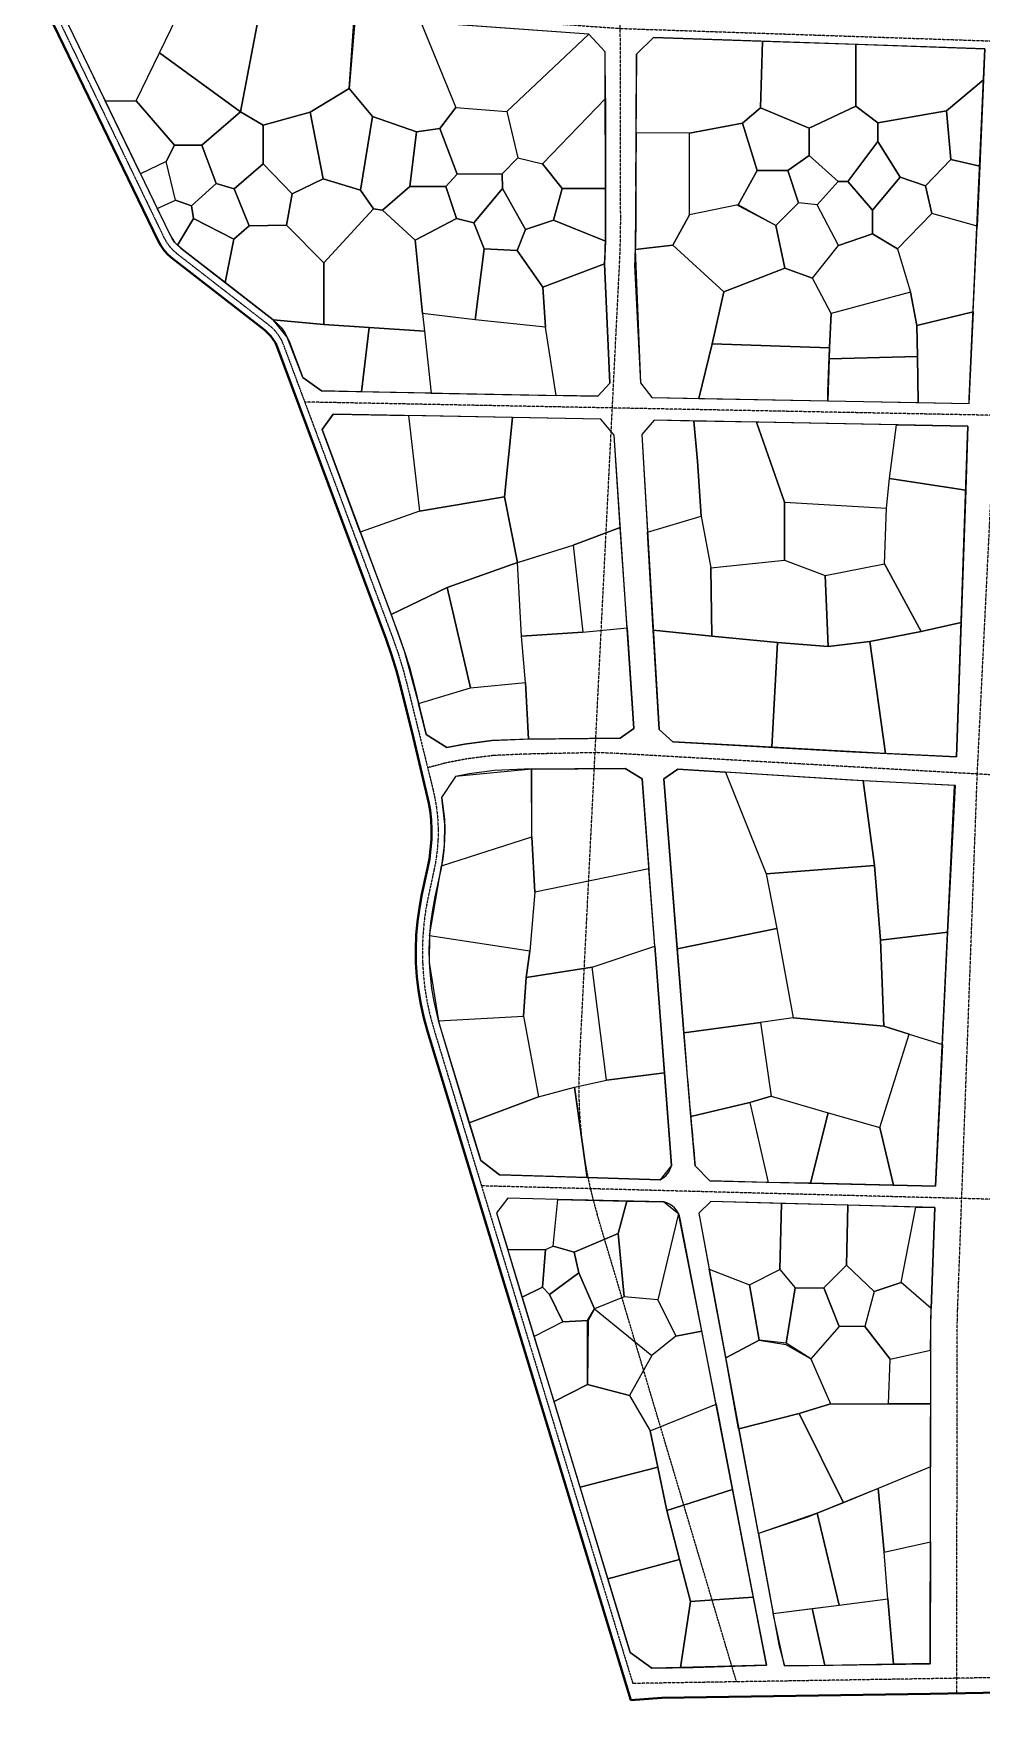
# Model space of a CAD drawing. Header units: millimetres. Extents: x -2018 to 1267, y -2136 to 2585.
# Drawn here: x -1144 to -71, y -2071 to -178 of the extents above; entities that cross this region are included whole.
import ezdxf

# ---------------------------------------------------------------- set-up
doc = ezdxf.new("R2010")
doc.units = ezdxf.units.MM
doc.linetypes.add('DASH', pattern=[0.35, 0.25, -0.1])
for name, color, linetype in [('0block', 7, 'Continuous'), ('0road_center', 10, 'DASH'), ('3_commercial', 1, 'Continuous'), ('3_landscape', 3, 'Continuous'), ('3_public', 4, 'Continuous'), ('3_resident', 2, 'Continuous')]:
    doc.layers.add(name, color=color, linetype=linetype)
doc.layers.add('0edge', color=40, linetype='Continuous', lineweight=40)

msp = doc.modelspace()

# ---------------------------------------------------------------- linework, layer by layer
at = {"layer": '0block', "color": 7}
for points in [[(-818, -582.6), (-505.5, -588.6), (-491.8, -574), (-497.7, -438.8, 0.013002), (-496.5, -387.7), (-496.9, -198.9), (-515.4, -179), (-1097.6, -137), (-1110.2, -155.6), (-989.4, -405.8), (-986.9, -410.2), (-984, -414.2), (-980.7, -417.8), (-976.9, -421.2), (-872.5, -502.3), (-867.9, -506.4), (-863.6, -511), (-859.8, -516.2), (-856.6, -521.7), (-854.2, -527.3), (-839.1, -567.6)], [(-616.4, -1469.4), (-564.4, -1470.8), (-434.9, -1475, 0.232238), (-422, -1458.8), (-455.3, -1021.4), (-474.3, -1009.7), (-588.5, -1010.5), (-622.3, -1012), (-650.9, -1015.7), (-666.4, -1018.7), (-682.1, -1042.5), (-681.9, -1043.5), (-680.1, -1055.2), (-678.9, -1067), (-678.4, -1078.8), (-678.6, -1090.6), (-679.5, -1102.5), (-681, -1114.2), (-683.2, -1125.7), (-689.5, -1154.9), (-692.4, -1169.6), (-694.4, -1184.4), (-695.7, -1199.2), (-696.3, -1214.1), (-696, -1229.1), (-695.1, -1243.9), (-693.3, -1258.8), (-690.8, -1273.5), (-687.6, -1288), (-683.6, -1302.5), (-637.8, -1453.1)], [(-123.3, -1482.4), (-101.8, -1029.1), (-219.2, -1022.9), (-414.8, -1010.4), (-430.6, -1021.5), (-405.2, -1347.4, 0.000706), (-395.2, -1459.2), (-378.8, -1476.3)], [(-444.3, -2027.4), (-397.6, -2026.7), (-314.7, -2024.2), (-412.1, -1519.2, 0.288689), (-430.8, -1499.9), (-550.5, -1497.2), (-607, -1495.7), (-619.8, -1512.5), (-468.6, -2009.7)]]:
    msp.add_lwpolyline(points, format="xyb", close=True, dxfattribs=at)
msp.add_lwpolyline([(-85.5, -596.7), (-85.2, -591.2), (-67.5, -195.5), (-442.2, -182.8), (-461.5, -201.6), (-462.6, -348.5, -0.016886), (-463.8, -440.5), (-457.2, -573.6), (-444.1, -590.1), (-85.5, -596.7)], format="xyb", dxfattribs=at)
for points in [[(-817.2, -626.4), (-730.7, -858.2), (-724.3, -876.5), (-718.5, -895.2), (-713.5, -914), (-699.4, -971.1), (-676.2, -985.9), (-656.3, -982.1), (-625.3, -978.1), (-589.6, -976.5), (-479.9, -975.6), (-464.6, -964.6), (-487, -632.5), (-502.1, -614.7), (-804.8, -608.8)], [(-124.2, -1506.3), (-377.5, -1499.6), (-391.1, -1512.8), (-300.5, -2000.8), (-294.2, -2025), (-129.4, -2022.4), (-128.9, -1649.8), (-128.8, -1635.3), (-128.4, -1620.7)]]:
    msp.add_lwpolyline(points, close=True, dxfattribs=at)
at = {"layer": '0block'}
msp.add_lwpolyline([(-455.7, -631.9), (-435.9, -965.7), (-420.5, -979.6), (-217.3, -990.9), (-99.9, -996.6), (-86.8, -622.6), (-441.7, -615.8)], close=True, dxfattribs=at)
at = {"layer": '0edge'}
for points in [[(-1143.6, -121), (-1002.7, -412.7), (-999.6, -418.3), (-995.7, -423.7), (-991.3, -428.6), (-986.4, -432.8), (-882.1, -513.9), (-878.4, -517.1), (-875.2, -520.6), (-872.4, -524.4), (-870, -528.4), (-868.1, -532.9), (-744.8, -863.3), (-738.5, -881.2), (-732.9, -899.4), (-728, -917.8), (-713.8, -975.3), (-696.3, -1049), (-695, -1057.1), (-693.9, -1068), (-693.4, -1079), (-693.6, -1090), (-694.4, -1100.9), (-695.8, -1111.8), (-697.9, -1122.7), (-704.2, -1151.8), (-707.2, -1167.2), (-709.3, -1182.7), (-710.7, -1198.3), (-711.3, -1214), (-711, -1229.7), (-710, -1245.3), (-708.2, -1260.9), (-705.6, -1276.4), (-702.2, -1291.7), (-698, -1306.7), (-467.9, -2063.5), (-433, -2061.2), (-129.4, -2056.4)], [(-129.4, -2056.4), (-69.4, -2055.4), (307.6, -2049.4), (362.7, -2048.5), (402, -2047.9), (457.5, -2047), (630.7, -2044.3), (867.7, -2066.4), (904, -2070.9), (907.6, -2015.1), (913.5, -1925.2), (916.3, -1882.1), (942.3, -1485.6), (945.2, -1440.7), (966.9, -1109.3), (971.5, -1035.6), (976.8, -949.6), (990.8, -727.2), (994.5, -665.4), (1024.9, -129.2)]]:
    msp.add_lwpolyline(points, dxfattribs=at)
at = {"layer": '0road_center'}
msp.add_lwpolyline([(-348.5, -2042.9), (-506, -1514.4, -0.085151), (-526.2, -1346.5), (-480.8, -439.7, 0.013002), (-479.5, -387.7), (-481.2, 505.2)], format="xyb", dxfattribs=at)
msp.add_lwpolyline([(-348.5, -2042.9), (-506, -1514.4, -0.085151), (-526.2, -1346.5), (-480.8, -439.7, 0.013002), (-479.5, -387.7), (-481.2, 505.2)], format="xyb", dxfattribs=at)
for points in [[(-99.4, -2055.9), (-98.9, -1650), (-98.8, -1635.8), (-98.4, -1621.6), (-76.2, -1016), (-55.3, -592.7), (-27.4, 27.8)], [(-1136.8, -117.7), (-996, -409.2), (-993.2, -414.3), (-989.9, -418.9), (-986, -423.2), (-981.7, -427), (-877.3, -508.1), (-873.1, -511.7), (-869.4, -515.8), (-866.1, -520.3), (-863.3, -525), (-861.1, -530.1), (-737.8, -860.7), (-731.4, -878.9), (-725.7, -897.3), (-720.8, -915.9), (-691.7, -1033.7), (-689.3, -1044.9), (-687.5, -1056.1), (-686.4, -1067.5), (-685.9, -1078.9), (-686.1, -1090.3), (-686.9, -1101.7), (-688.4, -1113), (-690.5, -1124.2), (-696.9, -1153.4), (-699.8, -1168.4), (-701.9, -1183.5), (-703.2, -1198.8), (-703.8, -1214.1), (-703.5, -1229.4), (-702.5, -1244.6), (-700.8, -1259.8), (-698.2, -1274.9), (-694.9, -1289.8), (-690.8, -1304.6), (-465.8, -2044.8)], [(-1133.1, -125.4), (-479.9, -172.6), (476.2, -204.8)], [(-1133.1, -125.4), (-479.9, -172.6), (476.2, -204.8)], [(984.3, -694.7), (794, -674.4), (534.4, -648.1), (179.8, -614.8), (-836.8, -595.2)], [(984.3, -694.7), (794, -674.4), (534.4, -648.1), (179.8, -614.8), (-836.8, -595.2)], [(960.8, -1071.9), (787.6, -1062.9), (501.9, -1047.4), (401.6, -1043.3), (-486.1, -992.6), (-506.7, -991.8), (-589, -993.5), (-623.8, -995.1), (-653.6, -998.9), (-676.1, -1003.2), (-697.8, -1008.9)], [(960.8, -1071.9), (787.6, -1062.9), (501.9, -1047.4), (401.6, -1043.3), (-486.1, -992.6), (-506.7, -991.8), (-589, -993.5), (-623.8, -995.1), (-653.6, -998.9), (-676.1, -1003.2), (-697.8, -1008.9)], [(285.1, -1506.1), (-636.9, -1481.9)], [(285.1, -1506.1), (-636.9, -1481.9)], [(896.7, -2052), (896.7, -2052), (631.4, -2027.2), (336.8, -2031.9), (-465.8, -2044.8)], [(896.7, -2052), (896.7, -2052), (631.4, -2027.2), (336.8, -2031.9), (-465.8, -2044.8)]]:
    msp.add_lwpolyline(points, dxfattribs=at)
at = {"layer": '3_commercial'}
for points in [[(-1027.3, -254.5), (-1000.9, -200.2), (-909.6, -266.8), (-953.2, -304.5), (-984.1, -304.5), (-1027.3, -254.5)], [(-830.8, -267.1), (-786.7, -240.5), (-760, -272), (-773.7, -355.6), (-816.1, -342.6), (-830.8, -267.1)], [(-884, -282.1), (-830.8, -267.1), (-816.1, -342.6), (-851, -359.7), (-884, -325.7), (-884, -282.1)], [(-401.7, -383.3), (-401.7, -290.9), (-341.6, -279.9), (-325.2, -333.4), (-346.6, -372), (-401.7, -383.3)], [(-188.6, -300.5), (-188.6, -279.5), (-111.2, -265.6), (-106.2, -321), (-134.6, -350.6), (-163.4, -341), (-188.6, -300.5)], [(-420.6, -417.7), (-401.7, -383.3), (-401.7, -290.9), (-462.1, -290.5), (-463, -422.5), (-420.6, -417.7)], [(-857.6, -395.3), (-851, -359.7), (-816.1, -342.6), (-773.7, -355.6), (-759.2, -376.6), (-815.3, -437.7), (-857.6, -395.3)], [(-401.7, -383.3), (-420.6, -417.7), (-362.8, -470.6), (-294, -443.7), (-304.1, -395.6), (-347, -372.7)], [(-76.5, -396.1), (-127.5, -382.1), (-166.3, -421.7), (-151.7, -471), (-144.7, -508.6), (-80.8, -493.1), (-76.5, -396.1)], [(-644.2, -502.2), (-633.7, -422), (-596.5, -423.8), (-567.4, -465.2), (-564.7, -510.5), (-644.2, -502.2)], [(-644.2, -502.2), (-703.5, -495.1), (-701.2, -515.1), (-694, -585), (-552.5, -587.7), (-564.7, -510.5), (-644.2, -502.2)], [(-80.8, -493.1), (-144.7, -508.6), (-143.9, -543.8), (-143.1, -595.6), (-85.5, -596.7), (-80.4, -493.1)], [(-143.1, -595.6), (-143.9, -543.8), (-243.7, -546.2), (-245.4, -593.7), (-143.1, -595.6)], [(-449.1, -742.3), (-388.6, -724.3), (-392.6, -662), (-396.8, -616.7), (-441.7, -615.8), (-455.7, -631.9), (-449.1, -742.3)], [(-294.2, -708.4), (-179, -715.2), (-175.5, -681.7), (-167.7, -621.1), (-326, -618), (-294.2, -708.4)], [(-175.5, -681.7), (-167.7, -621.1), (-86.8, -622.6), (-89.3, -695), (-175.5, -681.7)], [(-181.1, -778.3), (-179, -715.2), (-175.5, -681.7), (-89.3, -695), (-94.6, -844.7), (-139.8, -854.6), (-181.1, -778.3)], [(-479.9, -737.2), (-533.2, -757.1), (-522.4, -855.7), (-472.3, -850.5), (-479.9, -737.2)], [(-388.6, -724.3), (-377.6, -782.7), (-376.4, -860.1), (-442.6, -853.1), (-449.1, -742.3)], [(-708, -936.3), (-649.5, -918.5), (-587.2, -912.3), (-583.6, -976.4), (-625.3, -978.1), (-656.3, -982.1), (-676.2, -985.9), (-699.4, -971.1), (-708, -936.3)], [(-333.5, -1387.5), (-309.3, -1380.4), (-244.9, -1399.1), (-264.8, -1479), (-312.8, -1477.9)], [(-400.2, -1403.3), (-333.5, -1387.5), (-312.8, -1477.9), (-378.8, -1476.3), (-395.2, -1459.2), (-400.2, -1403.3)], [(-264.8, -1479), (-244.9, -1399.1), (-186.3, -1415.8), (-171, -1481.2), (-264.8, -1479)], [(-607.2, -1553.9), (-564.6, -1553.9), (-555.7, -1550.1), (-550.5, -1497.2), (-607, -1495.7), (-619.8, -1512.5), (-607.2, -1553.9)], [(-555.7, -1550.1), (-550.5, -1497.2), (-472.5, -1499), (-482.4, -1535.7), (-532.2, -1556.7), (-555.7, -1550.1)], [(-414.1, -1513.3), (-437.3, -1610.9), (-417.2, -1652), (-387.6, -1646.3), (-414.1, -1513.3)], [(-379.4, -1576), (-333.8, -1594), (-299.6, -1576.6), (-297.6, -1501.7), (-377.5, -1499.6), (-391.1, -1512.8), (-379.4, -1576)], [(-297.6, -1501.7), (-299.6, -1576.6), (-282.1, -1597.2), (-249.7, -1597.2), (-224.3, -1571.5), (-222.5, -1503.7), (-297.6, -1501.7)], [(-222.5, -1503.7), (-224.3, -1571.5), (-193, -1601.5), (-162.2, -1591.3), (-145.6, -1505.8), (-222.5, -1503.7)], [(-162.2, -1591.3), (-193, -1601.5), (-203.4, -1641.1), (-174.8, -1677.8), (-129, -1667.6), (-128.4, -1620.7), (-162.2, -1591.3)], [(-509.1, -1620.8), (-444.2, -1673.9), (-469.7, -1719.2), (-517, -1706.7), (-517, -1634.3), (-509.1, -1620.8)], [(-545.1, -1635.7), (-516.2, -1634.3), (-517, -1706.7), (-554.9, -1725.9), (-577.3, -1652.3)], [(-174.8, -1677.8), (-203.4, -1641.1), (-232.3, -1641.1), (-264.4, -1677.5), (-242.2, -1728.4), (-176.8, -1728.4), (-174.8, -1677.8)]]:
    msp.add_lwpolyline(points, dxfattribs=at)
at = {"layer": '3_landscape'}
for points in [[(-69.1, -230.6), (-111.2, -265.6), (-188.6, -279.5), (-213.6, -260.6), (-213.6, -190.5), (-67.5, -195.5), (-69.1, -230.6)], [(-73.5, -328.5), (-106.2, -321), (-111.2, -265.6), (-69.1, -230.6), (-73.5, -328.5)], [(-1062.4, -254.5), (-1027.3, -254.5), (-984.1, -304.5), (-993.4, -323.1), (-1022.5, -337.1), (-1062.4, -254.5)], [(-664.6, -337.6), (-684, -285.9), (-665.8, -261.9), (-608.2, -266.5), (-595.9, -318.9), (-613.5, -337.1), (-664.6, -337.6)], [(-496.6, -353.7), (-545.6, -353.8), (-567.8, -325.9), (-496.8, -251.9), (-496.6, -353.7)], [(-325.2, -333.4), (-341.6, -279.9), (-321.4, -262.2), (-266.2, -285.4), (-266.2, -316.4), (-290.6, -333.4), (-325.2, -333.4)], [(-266.2, -316.4), (-266.2, -285.4), (-213.6, -260.6), (-188.6, -279.5), (-188.6, -300.5), (-222.6, -345.7), (-233.6, -345.8), (-266.2, -316.4)], [(-936.9, -347.9), (-953.2, -304.5), (-909.6, -266.8), (-884, -282.1), (-884, -325.7), (-916.5, -354.2), (-936.9, -347.9)], [(-759.2, -376.6), (-773.7, -355.6), (-760, -272), (-710.4, -289.6), (-717.9, -351.3), (-748.8, -378), (-759.2, -376.6)], [(-717.9, -351.3), (-710.4, -289.6), (-684, -285.9), (-664.6, -337.6), (-677.4, -351.3), (-717.9, -351.3)], [(-222.6, -345.7), (-188.6, -300.5), (-163.4, -341), (-194.7, -378), (-222.6, -345.7)], [(-993.4, -323.1), (-984.1, -304.5), (-953.2, -304.5), (-936.9, -347.9), (-964.9, -373.3), (-982.9, -366.9), (-993.4, -323.1)], [(-613.3, -353.8), (-613.5, -337.1), (-595.9, -318.9), (-567.8, -325.9), (-545.6, -353.8), (-555.6, -389.3), (-587.1, -400.1), (-613.3, -353.8)], [(-278.5, -369.7), (-290.6, -333.4), (-266.2, -316.4), (-233.6, -345.8), (-257.3, -372), (-278.5, -369.7)], [(-127.5, -382.1), (-134.6, -350.6), (-106.2, -321), (-73.5, -328.5), (-76.5, -396.1), (-127.5, -382.1)], [(-1003.6, -376.4), (-982.9, -366.9), (-993.4, -323.1), (-1022.5, -337.1), (-1003.6, -376.4)], [(-899.7, -396), (-916.5, -354.2), (-884, -325.7), (-851, -359.7), (-857.6, -395.3), (-899.7, -396)], [(-665, -387.7), (-677.4, -351.3), (-664.6, -337.6), (-613.5, -337.1), (-613.3, -353.8), (-645.5, -392.6), (-665, -387.7)], [(-347, -372.7), (-325.2, -333.4), (-290.6, -333.4), (-278.5, -369.7), (-304.1, -395.6), (-346.6, -372)], [(-964.9, -373.3), (-936.9, -347.9), (-916.5, -354.2), (-899.7, -396), (-917, -410.8), (-962.5, -387.4), (-964.9, -373.3)], [(-748.8, -378), (-717.9, -351.3), (-677.4, -351.3), (-665, -387.7), (-711.8, -412), (-748.8, -378)], [(-633.7, -422), (-645.5, -392.6), (-613.3, -353.8), (-587.1, -400.1), (-596.5, -423.8), (-633.7, -422)], [(-555.6, -389.3), (-545.6, -353.8), (-496.6, -353.7), (-496.8, -413.3), (-555.6, -389.3)], [(-233.6, -345.8), (-222.6, -345.7), (-194.7, -378), (-194.7, -405.1), (-233.1, -418.2), (-257.3, -372), (-233.6, -345.8)], [(-194.7, -405.1), (-194.7, -378), (-163.4, -341), (-134.6, -350.6), (-127.5, -382.1), (-166.3, -421.7), (-194.7, -405.1)], [(-982.9, -366.9), (-964.9, -373.3), (-962.5, -387.4), (-980.7, -417.8), (-984, -414.2), (-986.9, -410.2), (-1003.6, -376.4), (-982.9, -366.9)], [(-233.1, -418.2), (-257.3, -372), (-278.5, -369.7), (-304.1, -395.6), (-294, -443.7), (-262.5, -454.9), (-233.1, -418.2)], [(-980.7, -417.8), (-962.5, -387.4), (-917, -410.8), (-926.8, -460.1), (-974.9, -422.7), (-980.7, -417.8)], [(-711.8, -412), (-665, -387.7), (-645.5, -392.6), (-633.7, -422), (-644.2, -502.2), (-703.5, -495.1), (-711.8, -412)], [(-596.5, -423.8), (-587.1, -400.1), (-555.6, -389.3), (-496.8, -413.3), (-497.7, -438.8), (-567.4, -465.2), (-596.5, -423.8)], [(-248.4, -791.3), (-181.1, -778.3), (-139.8, -854.6), (-197.6, -865.9), (-244.8, -871.7), (-248.4, -791.3)], [(-685.6, -1295.3), (-589.4, -1290), (-572.3, -1381.3), (-650.7, -1410.7), (-685.6, -1295.3)], [(-171, -1481.2), (-186.3, -1415.8), (-153.4, -1310.4), (-115.7, -1321.8), (-123.3, -1482.4), (-171, -1481.2)], [(-475.4, -1607.5), (-482.4, -1535.7), (-472.5, -1499), (-430.8, -1499.9), (-414.1, -1513.3), (-437.3, -1610.9), (-475.4, -1607.5)], [(-128.4, -1620.7), (-162.2, -1591.3), (-145.6, -1505.8), (-124.2, -1506.5), (-128.4, -1620.7)], [(-564.6, -1553.9), (-555.7, -1550.1), (-532.2, -1556.7), (-526.8, -1580.2), (-560.1, -1604.9), (-568.1, -1596.4), (-564.6, -1553.9)], [(-526.8, -1580.2), (-532.2, -1556.7), (-482.4, -1535.7), (-475.4, -1607.5), (-509.1, -1620.8), (-526.8, -1580.2)], [(-607.2, -1553.9), (-564.6, -1553.9), (-568.1, -1596.4), (-590.8, -1607.7), (-607.2, -1553.9)], [(-545.1, -1635.7), (-560.1, -1604.9), (-526.8, -1580.2), (-509.1, -1620.8), (-516.2, -1634.3), (-545.1, -1635.7)], [(-379.4, -1576), (-333.8, -1594), (-322.9, -1656.6), (-360.7, -1676.3), (-379.4, -1576)], [(-333.8, -1594), (-299.6, -1576.6), (-282.1, -1597.2), (-292.5, -1659.9), (-322.9, -1656.6), (-333.8, -1594)], [(-249.7, -1597.2), (-224.3, -1571.5), (-193, -1601.5), (-203.4, -1641.1), (-232.3, -1641.1), (-249.7, -1597.2)], [(-590.8, -1607.7), (-568.1, -1596.4), (-560.1, -1604.9), (-545.1, -1635.7), (-577.3, -1652.3), (-590.8, -1607.7)], [(-282.1, -1597.2), (-249.7, -1597.2), (-232.3, -1641.1), (-264.4, -1677.5), (-292.5, -1659.9), (-282.1, -1597.2)], [(-417.2, -1652), (-444.2, -1673.9), (-469.7, -1719.2), (-446.3, -1759), (-371.6, -1729), (-387.6, -1646.3), (-417.2, -1652)], [(-176.8, -1728.4), (-174.8, -1677.8), (-129, -1667.6), (-129, -1728.4), (-176.8, -1728.4)]]:
    msp.add_lwpolyline(points, dxfattribs=at)
at = {"layer": '3_public'}
for points in [[(-552.5, -587.7), (-564.7, -510.5), (-567.4, -465.2), (-497.7, -438.8), (-491.8, -574), (-505.5, -588.6), (-552.5, -587.7)], [(-719.4, -610.5), (-707.1, -718.8), (-774, -742.3), (-817.2, -626.4), (-804.8, -608.8), (-719.4, -610.5)], [(-682.1, -1120), (-580, -1087), (-580, -1010.4), (-666.4, -1018.7), (-682.1, -1042.5), (-678.7, -1072.9), (-679, -1096.5), (-682.1, -1120)], [(-361, -1013.9), (-314.8, -1128.8), (-302.9, -1190.7), (-415.6, -1213.8), (-430.6, -1021.5), (-414.8, -1010.4), (-361, -1013.9)], [(-430, -1353.9), (-495.5, -1362.3), (-511.8, -1234.4), (-440.9, -1210.8), (-430, -1353.9)], [(-346.3, -1756.8), (-360.7, -1676.3), (-322.9, -1656.6), (-292.7, -1661.5), (-264.4, -1677.5), (-242.2, -1728.4), (-277.6, -1739.5), (-345.8, -1756.8)], [(-248.8, -2024.3), (-294.2, -2025), (-307, -1965.6), (-263, -1960.1), (-248.8, -2024.3)]]:
    msp.add_lwpolyline(points, dxfattribs=at)
at = {"layer": '3_resident'}
for points in [[(-1062.4, -254.5), (-1027.3, -254.5), (-974.5, -145.9), (-1097.6, -137), (-1110.2, -155.6), (-1062.4, -254.5)], [(-1000.9, -200.2), (-974.5, -145.9), (-887.6, -152.1), (-909.6, -266.8), (-1000.9, -200.2)], [(-909.6, -266.8), (-887.6, -152.1), (-779.7, -159.9), (-786.7, -240.5), (-830.8, -267.1), (-884, -282.1), (-909.6, -266.8)], [(-786.7, -240.5), (-780.9, -159.9), (-705.4, -165.3), (-665.8, -261.9), (-684, -285.9), (-710.4, -289.6), (-760, -272), (-786.7, -240.5)], [(-705.4, -165.3), (-665.8, -261.9), (-608.2, -266.5), (-515.4, -179), (-705.4, -165.3)], [(-515.4, -179), (-608.2, -266.5), (-595.9, -318.9), (-567.8, -325.9), (-496.8, -251.9), (-496.9, -198.9), (-515.4, -179)], [(-462.1, -290.5), (-461.5, -201.6), (-442.2, -182.8), (-319.1, -187), (-321.4, -262.2), (-341.6, -279.9), (-401.7, -290.9), (-462.1, -290.5)], [(-321.4, -262.2), (-319.1, -187), (-213.6, -190.5), (-213.6, -260.6), (-266.2, -285.4), (-321.4, -262.2)], [(-815.3, -507.4), (-815.3, -437.7), (-759.2, -376.6), (-748.8, -378), (-711.8, -412), (-703.5, -495.1), (-701.2, -515.1), (-763.9, -510.7), (-815.3, -507.4)], [(-926.8, -460.1), (-917, -410.8), (-899.7, -396), (-857.6, -395.3), (-815.3, -437.7), (-815.3, -507.4), (-872.5, -502.3), (-926.8, -460.1)], [(-241.4, -494.9), (-262.5, -454.9), (-233.1, -418.2), (-194.7, -405.1), (-166.3, -421.7), (-151.7, -471), (-241.4, -494.9)], [(-391.1, -591.1), (-376, -529.4), (-362.8, -470.6), (-420.6, -417.7), (-463, -422.5), (-457.2, -573.6), (-444.1, -590.1), (-391.1, -591.1)], [(-243.2, -533.7), (-241.4, -494.9), (-262.5, -454.9), (-294, -443.7), (-362.8, -470.6), (-376, -529.4), (-243.2, -533.7)], [(-144.7, -508.6), (-151.7, -471), (-241.4, -494.9), (-243.2, -533.7), (-243.7, -546.2), (-143.9, -543.8), (-144.7, -508.6)], [(-872.5, -502.3), (-815.3, -507.4), (-763.9, -510.7), (-772.5, -583.5), (-818, -582.6), (-839.1, -567.6), (-856.6, -521.7), (-872.5, -502.3)], [(-772.5, -583.5), (-763.9, -510.7), (-701.2, -515.1), (-694, -585), (-772.5, -583.5)], [(-245.4, -593.7), (-245.2, -583.8), (-243.2, -533.7), (-376, -529.4), (-391.1, -591.1), (-245.4, -593.7)], [(-719.4, -610.5), (-707.1, -718.8), (-610.7, -702.4), (-601.7, -612.7), (-719.4, -610.5)], [(-601.7, -612.7), (-610.7, -702.4), (-596.3, -776.9), (-588.5, -774.5), (-533.2, -757.1), (-479.9, -737.2), (-487, -632.5), (-502.1, -614.7), (-601.7, -612.7)], [(-396.8, -616.7), (-392.6, -662), (-388.6, -724.3), (-377.6, -782.7), (-294.2, -773.9), (-294.2, -708.4), (-326, -618), (-396.8, -616.7)], [(-739.2, -835.5), (-675.6, -805.1), (-596.3, -776.9), (-610.7, -702.4), (-707.1, -718.8), (-774, -742.3), (-739.2, -835.5)], [(-294.2, -708.4), (-294.2, -773.9), (-248.4, -791.3), (-181.1, -778.3), (-179, -715.2)], [(-591.7, -860.1), (-596.3, -776.9), (-533.2, -757.1), (-522.4, -855.7), (-591.7, -860.1)], [(-377.6, -782.7), (-294.2, -773.9), (-248.4, -791.3), (-244.8, -871.7), (-302, -867.2), (-376.4, -860.1), (-377.6, -782.7)], [(-591.7, -860.1), (-596.3, -776.9), (-596.3, -776.9), (-675.6, -805.1), (-649.5, -918.5), (-587.2, -912.3), (-591.7, -860.1)], [(-649.5, -918.5), (-675.6, -805.1), (-739.2, -835.5), (-724.3, -876.5), (-708, -936.3), (-649.5, -918.5)], [(-583.6, -976.4), (-587.2, -912.3), (-591.7, -860.1), (-522.4, -855.7), (-472.3, -850.5), (-464.6, -964.6), (-479.9, -975.6), (-583.6, -976.4)], [(-180, -992.7), (-197.6, -865.9), (-139.8, -854.6), (-94.6, -844.7), (-99.9, -996.6), (-180, -992.7)], [(-442.6, -853.1), (-376.4, -860.1), (-302, -867.2), (-308.6, -985.8), (-420.5, -979.6), (-435.9, -965.7), (-442.6, -853.1)], [(-308.6, -985.8), (-302, -867.2), (-244.8, -871.7), (-197.6, -865.9), (-180, -992.7), (-308.6, -985.6)], [(-580, -1087), (-580.5, -1010.4), (-474.3, -1009.7), (-455.3, -1021.4), (-447.6, -1123.3), (-576.7, -1149.6), (-580, -1087)], [(-361, -1013.9), (-314.8, -1128.8), (-192.5, -1119.5), (-205.4, -1023.6), (-361, -1013.9)], [(-205.4, -1023.6), (-192.5, -1119.5), (-185.5, -1203.8), (-109.7, -1194.7), (-100.9, -1029.1), (-205.4, -1023.6)], [(-682.1, -1120), (-580, -1087), (-576.7, -1149.6), (-582.1, -1216.4), (-695.7, -1199.2), (-682.1, -1120)], [(-576.7, -1149.6), (-582.1, -1216.4), (-586.3, -1246.1), (-511.8, -1234.4), (-440.9, -1210.8), (-447.6, -1123.3), (-576.7, -1149.6)], [(-192.5, -1119.5), (-314.8, -1128.8), (-302.9, -1190.7), (-284.5, -1291.8), (-181.8, -1301.4), (-185.5, -1203.8), (-192.5, -1119.5)], [(-415.6, -1213.8), (-302.9, -1190.7), (-284.5, -1291.8), (-321.5, -1297.1), (-408.2, -1308.7), (-415.6, -1213.8)], [(-685.6, -1295.3), (-589.4, -1290), (-586.3, -1246.1), (-582.1, -1216.4), (-695.7, -1199.2), (-696, -1229.1), (-685.6, -1295.3)], [(-185.5, -1203.8), (-181.8, -1301.4), (-153.4, -1310.4), (-115.7, -1321.8), (-109.7, -1194.7), (-185.5, -1203.8)], [(-586.3, -1246.1), (-589.4, -1290), (-572.3, -1381.3), (-531.7, -1370.4), (-495.5, -1362.3), (-511.8, -1234.4), (-586.3, -1246.1)], [(-408.2, -1308.7), (-321.5, -1297.1), (-309.3, -1380.4), (-333.5, -1387.5), (-400.2, -1403.3), (-408.2, -1308.7)], [(-153.4, -1310.4), (-181.8, -1301.4), (-284.5, -1291.8), (-321.5, -1297.1), (-309.3, -1380.4), (-244.9, -1399.1), (-186.3, -1415.8), (-153.4, -1310.4)], [(-517.3, -1472.3), (-531.7, -1370.4), (-495.5, -1362.3), (-430, -1353.9), (-422, -1458.8), (-434.9, -1475), (-517.3, -1472.3)], [(-650.7, -1410.7), (-572.3, -1381.3), (-531.7, -1370.4), (-517.3, -1472.3), (-616.4, -1469.4), (-637.8, -1453.1), (-650.7, -1410.7)], [(-554.9, -1725.9), (-517, -1706.7), (-469.7, -1719.2), (-446.3, -1759), (-437.3, -1800), (-525.4, -1822.9), (-554.9, -1725.9)], [(-437.3, -1800), (-446.3, -1759), (-371.6, -1729), (-353.1, -1825.2), (-427.2, -1849.2), (-437.3, -1800)], [(-345.8, -1756.8), (-277.6, -1739.5), (-227.6, -1840.4), (-267.1, -1856.3), (-267.1, -1856.3), (-323.8, -1875), (-345.8, -1756.8)], [(-227.6, -1840.4), (-277.6, -1739.5), (-242.2, -1728.4), (-129, -1728.5), (-129.1, -1799.9), (-227.6, -1840.4)], [(-525.4, -1822.9), (-437.3, -1800), (-427.2, -1849.2), (-413.1, -1904.5), (-493.9, -1926.6), (-525.4, -1822.9)], [(-188.2, -1824.4), (-188.2, -1824.4), (-181.7, -1896.4), (-129.2, -1884.5), (-129.1, -1799.9), (-188.2, -1824.4)], [(-413.1, -1904.5), (-427.2, -1849.2), (-353.1, -1825.2), (-329.6, -1947), (-400.6, -1952.1), (-413.1, -1904.5)], [(-188.2, -1824.4), (-257.1, -1852.3), (-232.3, -1956.2), (-177.2, -1949), (-181.7, -1896.4), (-188.2, -1824.4)], [(-257.1, -1852.3), (-323.8, -1875), (-307, -1965.6), (-232.3, -1956.2), (-257.1, -1852.3)], [(-177.2, -1949), (-181.7, -1896.4), (-129.2, -1884.5), (-129.4, -2022.3), (-170.8, -2023), (-177.2, -1949)], [(-493.9, -1926.6), (-413.1, -1904.5), (-400.6, -1952.1), (-411.7, -2026.9), (-444.3, -2027.4), (-468.6, -2009.7), (-493.9, -1926.6)], [(-411.7, -2026.9), (-400.6, -1952.1), (-329.6, -1947), (-314.7, -2024.2), (-411.7, -2026.9)], [(-248.8, -2024.3), (-263, -1960.1), (-232.3, -1956.2), (-177.2, -1949), (-170.8, -2023), (-248.8, -2024.3)]]:
    msp.add_lwpolyline(points, dxfattribs=at)

doc.saveas('drawing.dxf')
